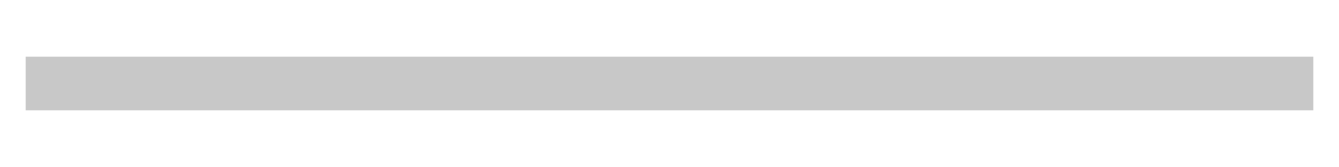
# Model space of a CAD drawing. Header units: metres. Extents: x 0 to 120, y 0 to 5.
import ezdxf

# ---------------------------------------------------------------- set-up
doc = ezdxf.new("R2010")
doc.units = ezdxf.units.M
doc.layers.add('A-DETL-GENF', color=92, linetype='Continuous', lineweight=18)

# ---------------------------------------------------------------- blocks, each defined once
blk = doc.blocks.new('21 Line_Finishing - Lead-3439796-00_0 Basismaterialen')
at = {"layer": 'A-DETL-GENF', "lineweight": 13}
for points in [[(0, 5), (0, 0), (60, 0), (60, 5)], [(60, 5), (60, 0), (120, 0), (120, 5)]]:
    blk.add_hatch(color=256, dxfattribs=at).paths.add_polyline_path(points)

msp = doc.modelspace()

# ---------------------------------------------------------------- block references
msp.add_blockref('21 Line_Finishing - Lead-3439796-00_0 Basismaterialen', (0, 0))

doc.saveas('drawing.dxf')
